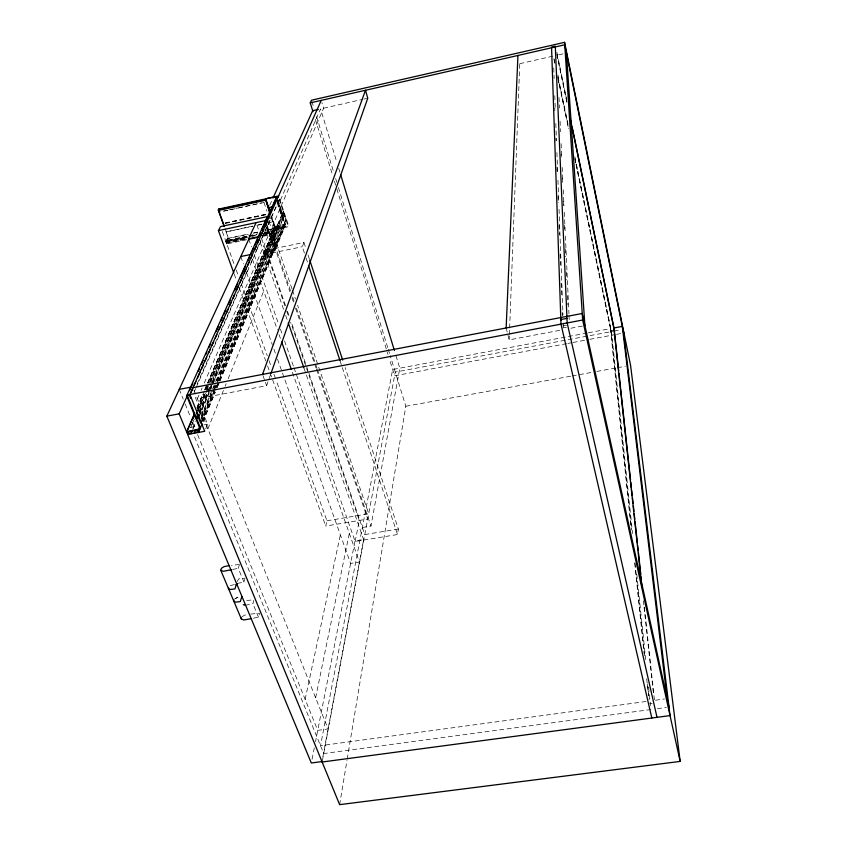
<?xml version="1.0" encoding="UTF-8"?>
<svg xmlns="http://www.w3.org/2000/svg" width="847" height="847" viewBox="0 0 847 847"><rect width="100%" height="100%" fill="white"/><g stroke="black" fill="none" stroke-linecap="round" stroke-linejoin="round"><path stroke-width="0.64" stroke-dasharray="4.24 3.18" d="M559.655 330.351L509.174 339.88L509.333 335.92M509.386 334.597L509.587 329.314M509.64 327.99L519.772 63.684L519.243 61.333M273.75 225.238A2.213 0.614 77.1 0 1 274.036 228.097L272.66 232.173M293.994 367.725L355.147 541.477L397.518 534.521L398.355 529.026L345.153 367.577M339.636 804.65L346.984 760.384M347.206 759.081L405.819 406.264L390.223 355.645M362.357 527.49L370.975 526.061L399.805 368.18L395.549 354.268M322.898 756.562L363.638 539.666L355.009 541.085L315.508 741.676M322.368 760.722L395.284 372.087L612.857 331.325M312.056 759.24L314.279 747.943M355.147 541.477L359.276 520.439L290.616 322.315M315.624 697.843L349.303 533.345M305.132 699.336L340.367 534.828M316.418 369.197L367.714 519.031L325.746 526.051L326.963 520.789L276.217 380.515M253.454 618.194L258.473 617.156L259.383 613.863M258.473 617.156L252.914 603.689L253.856 600.428M237.393 583.424L243.925 582.069L244.741 579.369M225.958 231.379L227.282 235.085A2.202 0.688 76.8 0 1 227.547 237.933L225.831 241.395L226.625 243.989L246.826 239.733M237.065 581.561L238.79 578.882L245.111 578.173M243.925 582.069L238.251 568.316L239.256 565.108M198.981 395.136L197.404 398.768L266.646 385.692L270.585 374.49M304.391 252.967L302.315 246.71L303.914 242.433L266.36 250.257L285.82 306.455M266.985 228.129L273.708 247.748A2.319 2.033 24.6 0 1 272.247 250.236L263.851 252.152L204.9 389.588M264.836 254.64L264.116 252.342L274.968 227.06L275.603 229.399L264.836 254.64L267.514 254.079L278.017 228.362L275.953 228.806L271.464 216.006M207.886 428.783L224.677 387.354M225.175 386.137L226.16 383.702M228.139 378.831L263.703 291.114M205.662 428.953L207.589 424.241L195.89 394.988M271.442 216.334L275.349 229.452L288.287 226.721L288.647 225.831L278.674 195.922M273.433 252.851L283.883 227.652L283.734 225.577A2.223 1.98 25.5 0 0 285.153 223.163L282.824 216.218L284.391 215.89L285.714 219.86L272.734 250.818L273.433 252.851L270.034 253.009L280.611 227.822L283.194 227.271L282.697 225.789L275.455 227.324L264.666 252.501L265.196 254.015L267.345 253.571M285.121 225.969L277.213 227.642L285.291 226.467L285.195 225.789M202.2 420.959L215.434 389.207M215.943 387.979L218.484 381.87M218.992 380.652L272.406 252.385L271.887 250.86L264.349 252.427L208.15 383.405M273.888 249.399L286.233 219.754L283.406 211.295L209.971 382.177M270.034 253.009L272.723 252.448L283.194 227.271M202.941 421.52L215.085 392.277M217.107 387.407L274.28 249.717M203.121 421.435L215.297 392.108M217.319 387.217L219.352 382.325M219.86 381.108L273.126 252.777L272.427 250.744L272.967 250.638A2.308 2.033 24.5 0 0 274.417 248.15L271.972 240.993L273.909 240.728L284.391 215.89M274.513 226.996L284.867 224.804L285.164 224.095L277.647 201.65M274.597 249.791L285.005 224.688M201.48 419.17L213.73 389.906M214.238 388.678L216.79 382.579M217.298 381.362L271.887 250.86M272.723 252.448L272.194 250.934L282.697 225.789M201.12 421.732L213.857 391.219M214.365 390.001L275 244.751L273.592 240.654L213.02 384.062M201.3 422.833L214.206 391.822M216.038 387.439L275.54 244.635L272.554 235.921L206.266 389.609M201.353 415.591L212.068 390.107M212.576 388.889L215.127 382.823M215.636 381.605L269.717 252.946L272.406 252.385M201.078 417.402L211.274 393.114M213.317 388.254L214.333 385.83M216.377 380.97L269.717 252.946M270.204 253.518L280.611 227.822M201.247 418.746L213.508 389.472M214.016 388.254L215.043 385.808M217.086 380.928L253.867 293.104M199.161 416.872L209.431 392.563M209.94 391.346L212.512 385.269M210.289 385.057L271.792 240.484L273.729 240.209L284.221 215.392L282.887 211.401M282.824 216.218L272.289 241.067L274.735 248.224A2.308 2.033 24.5 0 1 273.274 250.701L272.734 250.818M192.862 428.36L195.953 421.075M199.553 412.574L208.828 390.711M209.347 389.504L211.919 383.426M212.428 382.219L267.027 253.497L264.878 253.952L264.349 252.427M193.105 428.953L195.678 422.886M199.797 413.167L209.569 390.075M210.088 388.868L212.142 384.009M212.661 382.791L267.027 253.497M198.918 416.258L208.68 393.188M210.734 388.328L211.761 385.893M212.279 384.686L278.017 228.362M273.052 236.504L283.576 211.792M283.004 214.979L282.411 215.265L283.004 214.979L278.028 200.083M198.929 411.79L209.781 386.274M199.172 412.394L207.43 392.944M207.949 391.727L210.014 386.867M212.078 381.997L271.972 240.993M277.022 198.886L282.654 215.72L272.109 240.559L267.017 225.673M196.949 411.367L204.201 394.437M263.163 235.561L273.263 233.433L273.655 232.533L263.565 234.661M263.819 234.037L274.301 231.909L274.608 230.299L274.11 228.817L266.36 230.458M191.793 424.718L193.349 421.075M198.029 410.139L204.783 394.331M206.859 389.472L207.896 387.047M190.67 427.64L194.302 419.138M197.933 410.636L272.554 235.921M273.655 232.533L273.337 234.153L261.977 236.546M274.301 231.909L274.873 230.564L274.206 228.595L265.164 230.5M275.349 229.452L275.73 228.563L288.647 225.831M197.372 413.061L208.722 386.454M210.787 381.605L283.406 211.295M197.107 407.333L202.835 393.993M204.921 389.144L207.007 384.294M207.536 383.077L263.851 252.152M197.076 407.778L202.814 394.437M196.98 408.275L204.275 391.314M204.794 390.096L207.399 384.04M207.917 382.823L274.968 227.06M264.126 252.607L274.936 227.43M197.224 408.868L203.46 394.321M205.546 389.461L207.631 384.612M272.49 228.881L272.565 227.843L275.307 227.779L272.49 228.881L274.904 227.843M272.321 228.383L272.565 227.843M201.088 390.298L202.137 387.873M204.243 383.035L323.618 108.225L321.913 102.614M268.266 224.211L279.563 199.754L278.631 196.98M271.665 218.59L271.951 217.933L269.367 218.484M197.107 383.966L245.048 275.815M245.577 274.608L248.774 267.398M250.903 262.591L252.501 258.981M255.169 252.978L256.757 249.367M257.297 248.171L261.024 239.754M261.554 238.558L264.222 232.544M264.751 231.347L267.419 225.334M194.09 392.203L195.689 388.582M196.229 387.365L279.034 199.871L278.197 197.34M269.717 205.26L272.438 199.267M263.999 202.507L266.943 211.157M226.625 243.989L227.017 242.369L247.176 238.113M225.111 228.499L227.578 235.35A2.202 0.688 76.8 0 1 227.832 238.198L228.415 240.368L227.748 241.723L227.61 238.642L248.277 234.28M227.017 242.369L226.562 243.28L246.763 239.023M227.61 238.642L226.033 241.808L247.504 237.276M241.924 616.891L244.476 615.187L247.938 614.446M234.481 599.189L237.88 597.167M235.699 598.331L237.933 597.156M230.331 585.701L236.546 583.879M323.618 108.225L362.717 99.353M363.977 99.067L367.757 98.21M519.772 63.684L553.303 56.071M562.916 53.89L557.051 55.224L557.178 57.861M223.672 211.019L227.462 210.194M228.722 209.929L237.573 208.023M238.833 207.748L261.575 202.846M223.555 211.231L265.27 202.242M225.26 222.92L266.646 214.079M225.154 223.142L266.551 214.291M225.44 223.407L266.816 214.577M269.05 217.34L271.633 216.79M282.654 215.72L284.221 215.392M252.755 226.054L226.858 231.75L252.65 226.276M257.911 224.953L261.787 224.137M269.515 222.496L273.39 221.67L269.42 222.708M257.816 225.175L261.681 224.36M267.948 224.137L268.488 224.021L267.514 221.162M274.82 226.287L285.164 224.095M227.716 238.42L248.383 234.047M253.539 232.957L258.706 231.866M275.688 228.446L285.365 226.287M253.444 233.179L258.61 232.089M228.129 240.103L247.493 236.017M248.785 235.741L257.827 233.836M264.285 232.47L274.608 230.299M228.415 240.368L247.779 236.281M249.06 236.006L256.81 234.375M264.55 232.745L274.873 230.564M225.853 241.321L247.324 236.789M252.385 235.72L257.435 234.651M263.745 233.317L272.586 231.453M227.578 241.236L248.266 236.864M249.558 236.599L254.735 235.508M263.788 233.592L274.132 231.411M252.554 236.218L255.074 235.678M263.915 233.814L272.755 231.951L273.263 233.433M225.916 242.03L247.398 237.509M227.187 242.856L246.096 238.875M262.475 235.424L273.825 233.031M273.295 234.037L282.676 232.067M245.344 605.277L252.914 603.689M275 244.751L275.54 244.635M264.486 251.993L272.565 250.31A2.319 2.033 24.5 0 0 274.026 247.822L266.879 226.975M264.666 252.501L272.194 250.934M264.518 254.566L302.315 246.71M232.766 569.459L238.251 568.316M562.694 325.947L566.357 325.259M562.768 327.958L566.442 327.26M570.91 328.223L582.355 326.063M587.13 332.998L392.648 369.525L320.505 745.709L648.993 701.104M588.421 332.755L610.465 328.625L631.301 530M610.888 330.637L614.266 330.002M614.149 331.082L620.819 329.832M566.59 343.67L394.586 375.803L389.514 359.382M567.882 343.427L571.757 342.707M573.048 342.463L588.57 339.562M589.861 339.319L615.218 334.586M616.425 334.364L623.657 333.009M190.66 427.375L196.705 426.253M203.958 424.908L207.589 424.241M405.819 406.264L570.804 376.195M572.096 375.962L591.587 372.415M596.786 371.462L616.267 367.916M617.569 367.683L625.361 366.253M326.963 520.789L368.699 513.78L297.583 305.259M398.355 529.026L364.803 534.563L290.976 321.331M655.472 700.225L664.556 698.987M649.596 703.688L652.179 703.338M650.93 709.521L323.713 753.565L193.645 434.702M657.378 708.653L666.43 707.436M239.468 564.451L231.4 565.373M246.752 600.512L252.83 599.877M250.712 614.086L259.574 613.186M179.246 389.355L183.217 399.138M185.207 404.03L190.67 417.486M192.661 422.378L194.651 427.28M197.626 434.617L317.731 730.379L328.075 728.949L194.598 395.591M193.857 389.895L195.636 394.331M262.93 375.539L264.995 381.182M265.407 382.304L266.646 385.692M222.327 231.559L234.45 265.079M236.249 270.045L238.494 276.249M241.194 283.703L267.239 355.698M269.028 360.663L271.273 366.867M273.973 374.31L275.773 379.276M234.217 274.079L236.017 279.044M239.172 287.736L265.778 360.97M267.578 365.936L325.746 526.051M240.781 256.535L243.428 263.957M246.53 272.607L272.268 344.538M273.93 349.176L275.709 354.162M277.498 359.149L350.605 563.446L359.435 562.016L291.802 370.615M252.48 259.341L277.308 329.621M279.065 334.597L280.389 338.313M248.774 239.267L251.411 246.752M254.291 254.947L278.621 324.073M280.378 329.07L282.792 335.931M284.55 340.907L293.549 366.476M256.937 225.122L259.097 231.358M261.691 238.833L285.005 306.116M286.731 311.103L288.891 317.329M260.23 242.221L283.914 310.362M285.651 315.359L287.599 320.96M303.957 368.022L363.776 540.058M287.514 311.357L289.24 316.344M269.05 221.607L292.046 289.028M292.48 290.277L295.455 299.023M267.832 221.226L268.806 224.095M273.729 240.209L272.332 236.101L272.872 235.985L275.847 244.709L275.307 244.825L273.909 240.728M272.014 236.027L273.422 240.146M290.532 290.796L275.974 248.256L284.984 226.477L277.996 205.641L320.558 108.924L336.788 162.042M292.67 297.053L294.375 302.061M296.524 308.319L317.064 368.381M317.487 369.631L370.975 526.061M267.26 225.609L289.918 291.792M292.056 298.028L293.761 303.025M295.476 308.022L314.279 362.961M314.713 364.21L315.995 367.947M265.852 223.121L271.792 240.484M271.209 217.764L274.015 225.514A2.213 0.614 77.1 0 1 274.301 228.372M277.287 227.462L277.382 228.139M279.118 199.278L288.287 226.721M277.954 200.263L282.93 215.159M277.837 201.607L282.411 215.265M277.35 201.544L284.465 222.772A2.223 1.98 25.6 0 1 283.057 225.186M277.34 202.338L284.867 224.804M306.042 257.975L308.117 264.232M339.986 360.578L397.518 534.521M303.914 242.433L305.979 248.69M308.043 254.947L309.271 258.695M311.887 101.481L313.835 107.802M316.566 116.653L333.326 171.03M335.656 178.611L336.831 182.412M338.387 187.462L387.884 348.064M388.275 349.324L389.832 354.385M315.328 119.311L332.575 175.107M334.459 181.216L336.471 187.727M336.862 188.987L387.947 354.321M338.726 168.362L339.88 172.163M506.146 327.98L509.174 339.88M556.913 53.943L567.003 102.413M556.934 54.674L566.876 102.402M558.004 76.431L568.581 126.944M574.827 156.727L611.47 331.579L632.561 533.536M553.98 58.676L554.923 63.133M557.898 77.352L568.623 128.5M574.859 158.241L611.735 334.099M554.012 59.438L554.827 63.324M558.088 78.856L568.676 129.358M574.922 159.13L575.738 163.016M576.002 164.307L611.852 335.211M556.828 52.228L566.495 98.686M644.355 607.108L654.466 700.31M643.381 600.735L643.953 605.986M644.091 607.299L653.609 695.154M636.806 574.245L645.996 662.238M648.601 687.192L650.528 705.583M610.772 329.536L631.47 529.057M635.006 563.139L644.959 659.008M647.542 683.953L649.183 699.738M634.699 562.906L644.101 653.715M646.684 678.722L648.453 695.842M557.961 75.023L558.332 82.942M558.999 97.458L559.486 108.024M560.089 121.216L560.576 131.783M561.127 143.662L561.73 156.864M562.217 167.42L562.884 181.946M563.255 189.866L563.975 205.705M564.282 212.301L565.14 230.786M565.383 236.069L568.962 313.951M569.025 315.264L569.269 320.547M561.116 154.398L561.233 157.044M562.186 178.177L562.387 182.761M563.223 201.258L563.435 205.916M564.303 225.048L564.568 231.009M565.373 248.838L565.732 256.768M566.41 271.961L566.77 279.881M567.49 295.73L567.903 304.984M553.747 67.961L554.15 78.538M554.785 95.711L555.336 110.248M555.823 123.461L556.468 140.644M556.913 152.534L557.654 172.365M557.951 180.295L558.798 202.751M559.041 209.357L563.001 315.084M563.297 323.014L563.488 328.297M554.764 108.088L554.859 110.713M555.854 138.177L555.96 141.004M556.913 167.272L557.114 172.597M557.972 196.292L558.215 202.973M559.031 225.26L559.369 234.704M560.089 254.227L560.481 265.122M561.138 283.194L561.635 296.852M562.196 312.162L562.334 316.111"/><path stroke-width="1.27" d="M506.146 327.98L517.941 55.468M250.945 618.712L243.841 619.983L241.321 618.935L241.406 617.939M219.881 211.835L218.77 208.934L218.357 210.289L224.18 226.456M233.888 600.248L233.793 601.222L235.519 602.153L240.283 601.624L241.861 596.532M228.563 587.596L228.457 588.559L230.183 589.48L234.968 588.94L236.472 584.091M241.321 618.935L220.771 570.306L221.427 568.316L224.074 566.632L228.955 565.637M218.865 209.04L275.974 196.663L275.667 197.351L278.292 196.779L278.674 195.922L265.609 198.749L265.28 200.316L218.399 210.427M271.029 373.241L367.757 98.21L365.491 90.269L262.517 374.416M202.105 423.881L198.547 432.436L197.573 430.022L198.262 429.895A2.965 2.403 20 0 0 200.019 426.973L196.589 418.471L197.616 416.036M194.45 433.188L195.234 430.16M192.587 430.17L191.041 433.812L191.824 430.784M197.118 412.457L196.43 412.584L198.399 417.476L196.345 417.857L197.891 414.215M190.797 433.219L188.076 433.717L189.114 431.282M194.471 413.844L186.605 431.875L197.33 429.418A2.975 2.403 20 0 0 199.087 426.496L186.689 395.803L187.134 395.051L190.035 394.84M187.081 431.314L194.376 414.342M193.052 418.577L194.619 414.935M191.073 392.341L192.682 388.731M194.291 385.11L195.911 381.489M197.52 377.878L200.22 371.844M201.29 369.43L203.449 364.612M205.059 360.991L206.668 357.37M208.828 352.543L210.437 348.932M212.057 345.311L213.666 341.69M215.286 338.08L216.896 334.459M219.045 329.631L221.205 324.814M222.274 322.4L224.434 317.572M226.583 312.744L228.203 309.134M229.812 305.513L231.432 301.892M233.041 298.282L234.651 294.661M236.811 289.833L238.42 286.212M240.04 282.602L242.189 277.774M244.338 272.946L245.958 269.335M247.568 265.714L249.187 262.094M250.797 258.483L252.417 254.862M254.566 250.034L256.186 246.413M257.795 242.803L259.404 239.182M261.024 235.561L263.713 229.537M264.793 227.123L266.943 222.295M187.642 434.447L204.709 431.303L189.908 394.522L321.235 100.37M186.689 395.803L267.345 216.61L220.527 226.594L218.431 230.638L233.761 272.84M312.988 111.719L310.256 102.879L311.495 100.211L564.578 42.35L630.56 365.311L680.162 761.411L339.636 804.65L179.172 413.834L187.536 395.221M189.622 390.562L192.82 383.458M198.23 371.41L199.31 368.996M201.48 364.295L203.1 360.557M205.81 354.522L206.89 352.119M209.061 347.397L210.681 343.67M216.112 331.706L218.261 326.794M220.972 320.769L222.592 317.149M223.682 314.735L225.842 309.917M228.574 303.946L230.172 300.272M234.534 290.669L237.753 283.396M240.463 277.361L245.334 266.509M248.086 260.505L249.664 256.863M253.846 247.568L250.786 254.471L240.781 256.535M254.873 245.27L257.297 239.987M258.377 237.573L260.548 232.745M261.628 230.331L264.878 223.089M265.736 221.956L268.33 216.176M269.367 213.868L272.48 206.933M273.517 204.614L275.063 201.152M272.978 198.071L312.67 110.713L318.303 109.432M256.069 222.634L248.595 238.759L258.314 236.705M321.955 761.58L311.315 762.999L166.838 416.142L248.774 239.267L258.494 237.224M218.865 209.558L218.515 210.215L224.074 225.641M236.038 584.854L237.393 583.424M310.256 102.879L564.737 44.785L623.657 333.009M231.676 569.692L223.312 571.291L220.771 570.306M245.439 203.831L247.97 203.28M261.882 200.284L265.683 199.458L269.939 214.026M218.346 209.717L265.217 199.596M268.626 207.653L272.141 206.89M218.431 230.638L265.545 220.612M179.246 389.355L191.189 387.079M192.968 387.672L582.238 313.475L669.014 707.086M560.841 319.563L566.971 318.387M189.908 394.522L582.662 320.018L564.578 42.35M191.411 398.259L190.723 398.386L189.463 395.284L187.388 395.676L196.345 417.857M166.838 416.142L179.172 413.834M196.589 418.471L198.653 418.09L200.612 422.96L201.3 422.833M194.207 432.584L197.626 431.959L196.896 430.149L187.335 431.906L188.076 433.717M322.125 762.014L670.041 715.599L623.212 329.388M243.28 604.673L245.344 605.277M267.514 221.162L264.878 221.999M267.832 221.226L265.196 222.073L276.45 197.182L276.101 197.796M281.702 342.04L291.357 369.377M288.255 322.845L303.882 367.789M265.609 198.749L270.288 212.544M265.535 198.918L270.172 212.597M308.53 265.482L339.986 360.578M309.684 259.955L342.686 360.07M340.653 174.683L394.384 350.478M560.767 317.561L561.36 320.145M651.819 718.034L560.989 324.136L551.545 47.04L555.293 46.183L567.172 322.961L657.018 717.345M582.662 320.018L680.162 761.411M572.117 126.997L614.562 330.881M570.37 119.162L614.414 330.711M667.15 698.637L622.301 326.402L613.842 327.99L641.962 587.627M614.149 328.901L618.702 370.891M618.966 373.347L630.528 479.826M630.803 482.345L631.386 487.703M631.661 490.233L632.243 495.58M632.518 498.11L633.101 503.446M633.376 505.987L633.948 511.323M634.234 513.864L634.805 519.2M635.081 521.752L637.368 542.821M637.653 545.383L638.225 550.698M638.511 553.271L640.787 574.319M641.073 576.902L641.359 579.57M566.431 53.086L584.906 325.587"/></g></svg>
